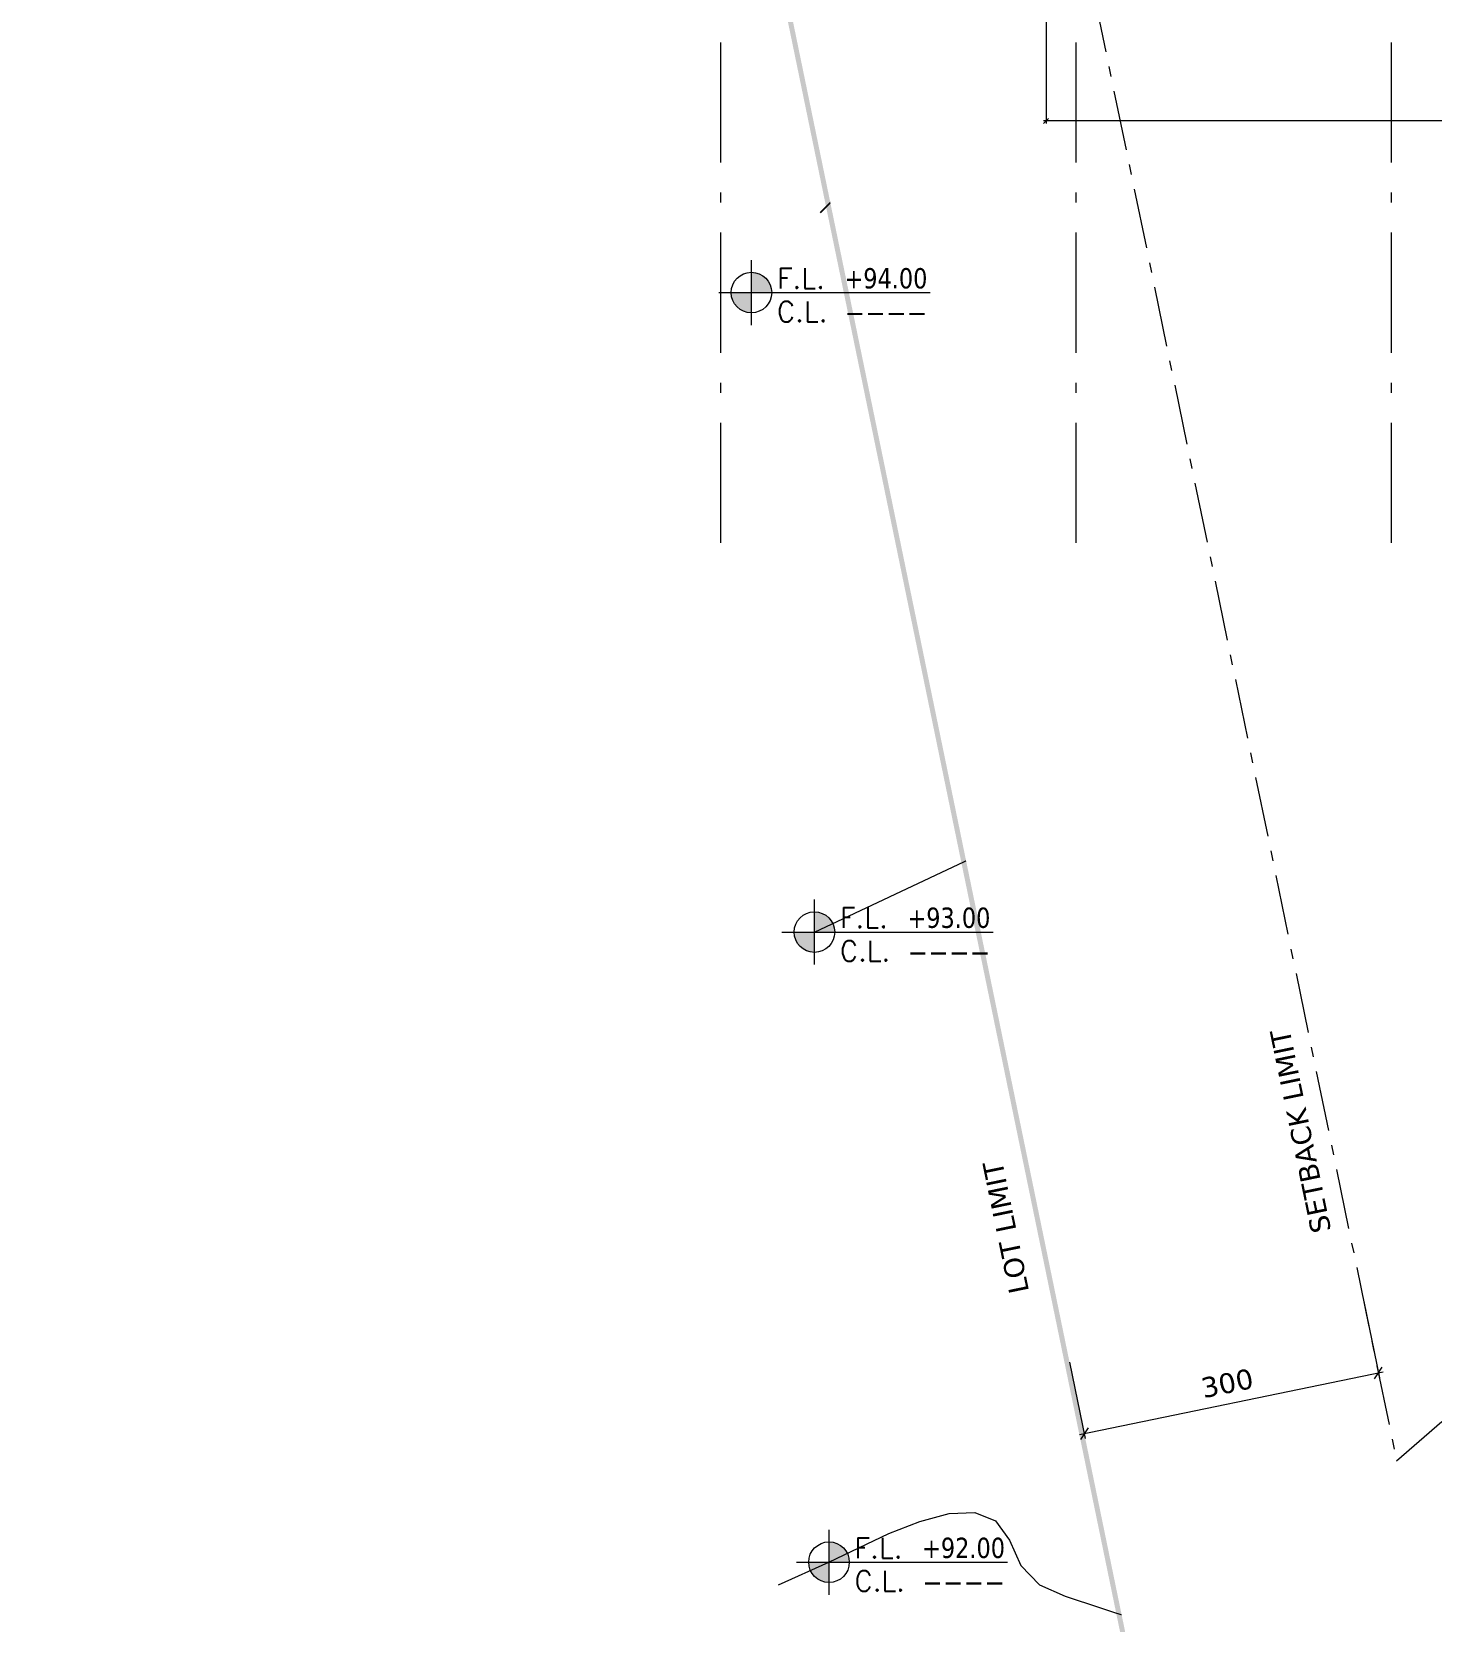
# Model space of a CAD drawing. Header units: inches. Extents: x -48 to 777, y -156 to 510.
# Drawn here: x 87.6 to 101.58, y 110.93 to 126.81 of the extents above; entities that cross this region are included whole.
import ezdxf
from ezdxf.enums import TextEntityAlignment as Align

# ---------------------------------------------------------------- set-up
doc = ezdxf.new("R2010")
doc.units = ezdxf.units.IN
doc.header["$MEASUREMENT"] = 0
doc.set_wipeout_variables(frame=1)
for name, pattern in [('ACAD_ISO10W100', [18, 12, -3, 0, -3]), ('HIDDEN', [0.375, 0.25, -0.125]), ('NUHA', [1.45, 0.75, -0.25, 0.2, -0.25])]:
    doc.linetypes.add(name, pattern=pattern)
doc.layers.get('Defpoints').update_dxf_attribs({"lineweight": 5})
for name, color, linetype, lineweight in [('A-AXIS ST', 251, 'ACAD_ISO10W100', 5), ('A-DIM', 9, 'Continuous', 5), ('A-HIDDEN', 254, 'HIDDEN', 5), ('A-LEVELS', 139, 'Continuous', 20), ('A-LIMIT LOT', 235, 'ACAD_ISO10W100', 20), ('A-SIGNS1', 20, 'Continuous', 15), ('A-SIGNS2', 30, 'Continuous', 15), ('A-TEXT', 50, 'Continuous', 15)]:
    doc.layers.add(name, color=color, linetype=linetype, lineweight=lineweight)
doc.layers.add('pts pc', color=7, linetype='Continuous')
doc.styles.add('2mm', font='simplex.shx', dxfattribs={"height": 0.5})
doc.styles.add('ROMAND', font='verdana.ttf')
doc.styles.add('ROMANS', font='romans__.ttf', dxfattribs={"height": 0.14})
doc.dimstyles.new('M-1.100', dxfattribs={"dimtxt": 0.2, "dimasz": 0.1, "dimexe": 0.05, "dimexo": 0.05, "dimgap": 0.1, "dimtad": 1, "dimlfac": 100, "dimrnd": 0.5, "dimzin": 9, "dimdsep": 46, "dimtxsty": 'ROMAND', "dimblk": 'OBLIQUE', "dimcen": 1, "dimdle": 0.05, "dimclrd": 256, "dimclre": 256, "dimclrt": 2, "dimadec": 0, "dimazin": 0, "dimtfac": 0.666667, "dimtmove": 2, "dimatfit": 3, "dimfxl": 0.04, "dimtolj": 1, "dimtzin": 5, "dimlwd": -1, "dimlwe": -1, "dimarcsym": 0})
doc.dimstyles.new('M-1.50', dxfattribs={"dimtxt": 0.1, "dimasz": 0.05, "dimexe": 0.025, "dimexo": 0.025, "dimgap": 0.05, "dimtad": 1, "dimlfac": 100, "dimrnd": 0.5, "dimzin": 9, "dimdsep": 46, "dimtxsty": 'ROMAND', "dimblk": 'OBLIQUE', "dimcen": 1, "dimdle": 0.025, "dimclrd": 256, "dimclre": 256, "dimclrt": 2, "dimadec": 0, "dimazin": 0, "dimtfac": 0.666667, "dimtmove": 2, "dimatfit": 3, "dimfxl": 0.04, "dimtolj": 1, "dimtzin": 5, "dimlwd": -1, "dimlwe": -1, "dimarcsym": 0})

# ---------------------------------------------------------------- blocks, each defined once
blk = doc.blocks.new('AXIS')
at = {"layer": 'A-AXIS ST', "ltscale": 0.1}
for p, q in [((633.96853, 296.91777), (633.96853, 336.01919)), ((637.51853, 296.91777), (637.51853, 336.01919)), ((640.66853, 296.91777), (640.66853, 336.01919))]:
    blk.add_line(p, q, dxfattribs=at)
blk = doc.blocks.new('_Oblique')
at = {"color": 0, "linetype": 'ByBlock', "lineweight": -2}
blk.add_line((-0.5, -0.5), (0.5, 0.5), dxfattribs=at)
blk = doc.blocks.new('*D489')
at = {"layer": 'A-DIM', "transparency": 16777216}
for p, q in [((97.727, 129.532), (97.727, 125.897)), ((110.627, 129.532), (110.627, 125.897)), ((110.652, 125.922), (97.702, 125.922))]:
    blk.add_line(p, q, dxfattribs=at)
at = {"layer": 'Defpoints', "color": 0, "transparency": 16777216}
for p in [(97.727, 129.557), (110.627, 129.557), (97.727, 125.922)]:
    blk.add_point(p, dxfattribs=at)
at = {"layer": 'A-DIM', "transparency": 16777216, "xscale": 0.05, "yscale": 0.05, "zscale": 0.05, "rotation": 180}
blk.add_blockref('_Oblique', (97.727, 125.922), dxfattribs=at)
at = {"layer": 'A-DIM', "transparency": 16777216, "xscale": 0.05, "yscale": 0.05, "zscale": 0.05}
blk.add_blockref('_Oblique', (110.627, 125.922), dxfattribs=at)
at = {"layer": 'A-DIM', "color": 2, "transparency": 16777216, "insert": (104.177, 126.024), "char_height": 0.1, "attachment_point": 5, "style": 'ROMAND'}
blk.add_mtext('\\A1;1290', dxfattribs=at)
blk = doc.blocks.new('*D979')
at = {"layer": 'A-DIM', "transparency": 16777216}
for p, q in [((-315983.548, -27942.978), (-315983.391, -27943.742)), ((-315986.486, -27943.584), (-315986.329, -27944.348)), ((-315983.352, -27943.683), (-315986.388, -27944.309))]:
    blk.add_line(p, q, dxfattribs=at)
at = {"layer": 'Defpoints', "color": 0, "transparency": 16777216}
for p in [(-315983.558, -27942.929), (-315986.497, -27943.535), (-315986.339, -27944.299)]:
    blk.add_point(p, dxfattribs=at)
at = {"layer": 'A-DIM', "transparency": 16777216, "xscale": 0.1, "yscale": 0.1, "zscale": 0.1}
for p, rotation in [((-315983.401, -27943.693), 11.65575850897572), ((-315986.339, -27944.299), 191.6557585089757)]:
    blk.add_blockref('_Oblique', p, dxfattribs=dict(at, rotation=rotation))
at = {"layer": 'A-DIM', "color": 2, "transparency": 16777216, "insert": (-315984.911, -27943.796), "char_height": 0.2, "attachment_point": 5, "rotation": 11.6558, "style": 'ROMAND'}
blk.add_mtext('\\A1;300', dxfattribs=at)
blk = doc.blocks.new('GXFHGCGFCD')
at = {"layer": 'A-SIGNS1', "linetype": 'NUHA'}
h = blk.add_hatch(color=256, dxfattribs=at)
h.paths.add_polyline_path([(90.382, 61.33), (90.382, 61.17), (90.542, 61.17, 0.414214)])
h.paths.add_polyline_path([(90.382, 61.17), (90.222, 61.17, 0.414214), (90.382, 61.01)])
at = {"layer": 'A-SIGNS1'}
for p, q in [((90.382, 60.914), (90.382, 61.426)), ((90.126, 61.17), (91.79, 61.17))]:
    blk.add_line(p, q, dxfattribs=at)
blk.add_circle((90.382, 61.17), 0.16, dxfattribs=at)
blk = doc.blocks.new('DGXFHXFGDFD')
at = {"layer": 'A-SIGNS1'}
blk.add_blockref('GXFHGCGFCD', (0, 0), dxfattribs=at)
at = {"layer": 'A-SIGNS2', "linetype": 'NUHA', "style": 'ROMANS'}
for s, p in [('F.L.', (90.583, 61.203)), ('C.L.', (90.583, 60.941))]:
    blk.add_text(s, height=0.16, dxfattribs=at).set_placement(p)
at = {"layer": 'A-SIGNS2', "style": 'ROMANS', "width": 0.910135, "flags": 4}
for tag, p, p2 in [('NIV.FINI', (91.116, 61.203), (91.79, 61.203)), ('NIV.BETON', (91.116, 60.941), (91.79, 60.941))]:
    blk.add_attdef(tag, text='', height=0.16, dxfattribs=at).set_placement(p, p2, align=Align.FIT)
blk = doc.blocks.new('LOT 688  TOPOGRAPHIC PLAN')
at = {"layer": 'A-LEVELS', "linetype": 'Continuous'}
for points in [[(-315988.67861, -27932.76853), (-315988.12899, -27932.55361), (-315987.61857, -27932.28846), (-315987.21638, -27931.88282), (-315986.85842, -27931.41121), (-315986.45368, -27930.98156), (-315986.33575, -27930.89225), (-315986.25537, -27930.76912), (-315986.09546, -27930.51457), (-315985.44851, -27929.43765), (-315984.75035, -27928.3945), (-315984.36561, -27927.93882), (-315983.94833, -27927.55543), (-315983.49192, -27927.26563), (-315982.98985, -27927.09052), (-315982.44218, -27927.0263)], [(-315989.03521, -27939.28836), (-315986.72896, -27938.2041), (-315986.10672, -27937.95804), (-315985.4477, -27937.75571), (-315985.16063, -27937.757), (-315984.9448, -27937.88754), (-315984.78576, -27938.12402), (-315984.66471, -27938.43665), (-315984.46135, -27939.17131), (-315984.34143, -27939.53378), (-315984.18427, -27939.85333), (-315983.97641, -27940.10802), (-315983.72432, -27940.30529), (-315983.132, -27940.58452), (-315982.49628, -27940.80501)], [(-315989.39181, -27945.80818), (-315988.88895, -27945.58243), (-315988.29014, -27945.29745), (-315987.98139, -27945.1748), (-315987.68957, -27945.09667), (-315987.43207, -27945.08653), (-315987.22627, -27945.16785), (-315987.08763, -27945.36173), (-315986.97357, -27945.6165), (-315986.78587, -27945.80833), (-315986.53091, -27945.92217), (-315985.49258, -27946.26497)]]:
    blk.add_lwpolyline(points, dxfattribs=at)
at = {"layer": 'A-LIMIT LOT', "linetype": 'Continuous', "const_width": 0.1}
blk.add_lwpolyline([(-315996.80172, -27893.57917), (-315985.1164, -27950.2257), (-315970.22923, -27937.16678), (-315964.6636, -27941.43051), (-315964.08799, -27936.87852), (-315969.32038, -27930.53073), (-315969.32038, -27896.23659), (-315996.80172, -27893.57917)], dxfattribs=at)
at = {"layer": 'pts pc', "linetype": 'Continuous'}
for points in [[(-315985.97898, -27930.54609), (-315986.68976, -27931.24929)], [(-315985.98277, -27931.25308), (-315986.68597, -27930.5423)], [(-315988.26759, -27931.39984), (-315988.97837, -27932.10304)], [(-315988.27138, -27932.10683), (-315988.97458, -27931.39605)], [(-315983.98475, -27933.86583), (-315984.69553, -27934.56903)], [(-315983.98854, -27934.57282), (-315984.69174, -27933.86204)], [(-315982.8946, -27934.02768), (-315983.60538, -27934.73088)], [(-315982.89839, -27934.73467), (-315983.60159, -27934.02389)]]:
    blk.add_lwpolyline(points, dxfattribs=at)
at = {"layer": 'pts pc', "color": 1, "char_height": 0.5, "attachment_point": 1, "rotation": 359.692852, "style": '2mm'}
for s, insert, width in [('\\Fsimplex.shx;\\W1.0000000000;\\T1.0000000000;\\o\\l93.999', (-315985.83304, -27930.65038), 3.0714286), ('\\Fsimplex.shx;\\W1.0000000000;\\T1.0000000000;\\o\\l94.156', (-315988.12165, -27931.50412), 2.9761905), ('\\Fsimplex.shx;\\W1.0000000000;\\T1.0000000000;\\o\\l93.469', (-315987.32114, -27935.0831), 3.0714286)]:
    blk.add_mtext(s, dxfattribs=dict(at, insert=insert, width=width))
at = {"linetype": 'Continuous'}
blk.add_wipeout([(-315996.80172, -27893.57917), (-315969.32038, -27896.23659), (-315969.32038, -27930.53073), (-315964.08799, -27936.87852), (-315964.6636, -27941.43051), (-315970.22923, -27937.16678), (-315985.1164, -27950.2257)], dxfattribs=at).dxf.layer = 'A-LIMIT LOT'
at = {"layer": 'A-HIDDEN', "linetype": 'ACAD_ISO10W100', "ltscale": 0.05}
blk.add_lwpolyline([(-315992.30527, -27900.52725), (-315983.21966, -27944.57125), (-315970.69258, -27933.58259), (-315972.32038, -27931.60779), (-315972.32038, -27902.3323)], close=True, dxfattribs=at)
at = {"layer": 'A-SIGNS1'}
ref = blk.add_blockref('DGXFHXFGDFD', (-316104.19614, -28010.41567), dxfattribs=dict(at, xscale=1.267200000000003, yscale=1.267200000000003, zscale=1.267200000000003))
ref.add_attrib('NIV.FINI', '+94.00', dxfattribs={"layer": 'A-SIGNS2', "height": 0.202752, "style": 'ROMAND', "width": 0.797031}).set_placement((-315988.73412, -27932.85906), (-315987.90616, -27932.85906), align=Align.FIT)
ref.add_attrib('NIV.BETON', '----', dxfattribs={"layer": 'A-SIGNS2', "height": 0.202752, "style": 'ROMAND', "width": 1.634557}).set_placement((-315988.73412, -27933.19083), (-315987.90616, -27933.19083), align=Align.FIT)
ref = blk.add_blockref('DGXFHXFGDFD', (-316103.56711, -28016.80312), dxfattribs=dict(at, xscale=1.267200000000003, yscale=1.267200000000003, zscale=1.267200000000003))
ref.add_attrib('NIV.FINI', '+93.00', dxfattribs={"layer": 'A-SIGNS2', "height": 0.202752, "style": 'ROMAND', "width": 0.797031}).set_placement((-315988.10509, -27939.2465), (-315987.27712, -27939.2465), align=Align.FIT)
ref.add_attrib('NIV.BETON', '----', dxfattribs={"layer": 'A-SIGNS2', "height": 0.202752, "style": 'ROMAND', "width": 1.634557}).set_placement((-315988.10509, -27939.57827), (-315987.27712, -27939.57827), align=Align.FIT)
ref = blk.add_blockref('DGXFHXFGDFD', (-316103.42085, -28023.09719), dxfattribs=dict(at, xscale=1.267200000000003, yscale=1.267200000000003, zscale=1.267200000000003))
ref.add_attrib('NIV.FINI', '+92.00', dxfattribs={"layer": 'A-SIGNS2', "height": 0.202752, "style": 'ROMAND', "width": 0.797031}).set_placement((-315987.95883, -27945.54058), (-315987.13086, -27945.54058), align=Align.FIT)
ref.add_attrib('NIV.BETON', '----', dxfattribs={"layer": 'A-SIGNS2', "height": 0.202752, "style": 'ROMAND', "width": 1.634557}).set_placement((-315987.95883, -27945.87234), (-315987.13086, -27945.87234), align=Align.FIT)
at = {"layer": 'A-TEXT', "char_height": 0.2, "width": 7.1807633, "attachment_point": 1, "rotation": 101.655751, "style": 'ROMAND'}
for s, insert in [('SETBACK LIMIT', (-315984.06845, -27942.31108)), ('LOT LIMIT', (-315987.08536, -27942.91717))]:
    blk.add_mtext(s, dxfattribs=dict(at, insert=insert))
at = {"layer": 'A-DIM'}
dim = blk.add_aligned_dim(p1=(-315983.55846, -27942.92885), p2=(-315986.4966, -27943.53495), distance=0.77986, dimstyle='M-1.100', dxfattribs=at)
dim.commit()
dim.dimension.update_dxf_attribs({"geometry": '*D979', "text_midpoint": (-315984.91122, -27943.79572)})

msp = doc.modelspace()

# ---------------------------------------------------------------- block references
at = {"layer": 'pts pc'}
msp.add_blockref('LOT 688  TOPOGRAPHIC PLAN', (316084.44716, 28057.10823), dxfattribs=at)

# ---------------------------------------------------------------- next in the draw order: block references
at = {"layer": 'A-DIM'}
msp.add_blockref('AXIS', (-539.49175, -175.21088), dxfattribs=at)

# ---------------------------------------------------------------- next in the draw order: dimensions: what is measured, and where the dimension line sits
dim = msp.add_linear_dim(base=(97.72678, 125.92189), p1=(110.62678, 129.55688), p2=(97.72678, 129.55688), dimstyle='M-1.50', dxfattribs=at)
dim.commit()
dim.dimension.update_dxf_attribs({"geometry": '*D489', "text_midpoint": (104.17678, 126.02397)})

doc.saveas('drawing.dxf')
